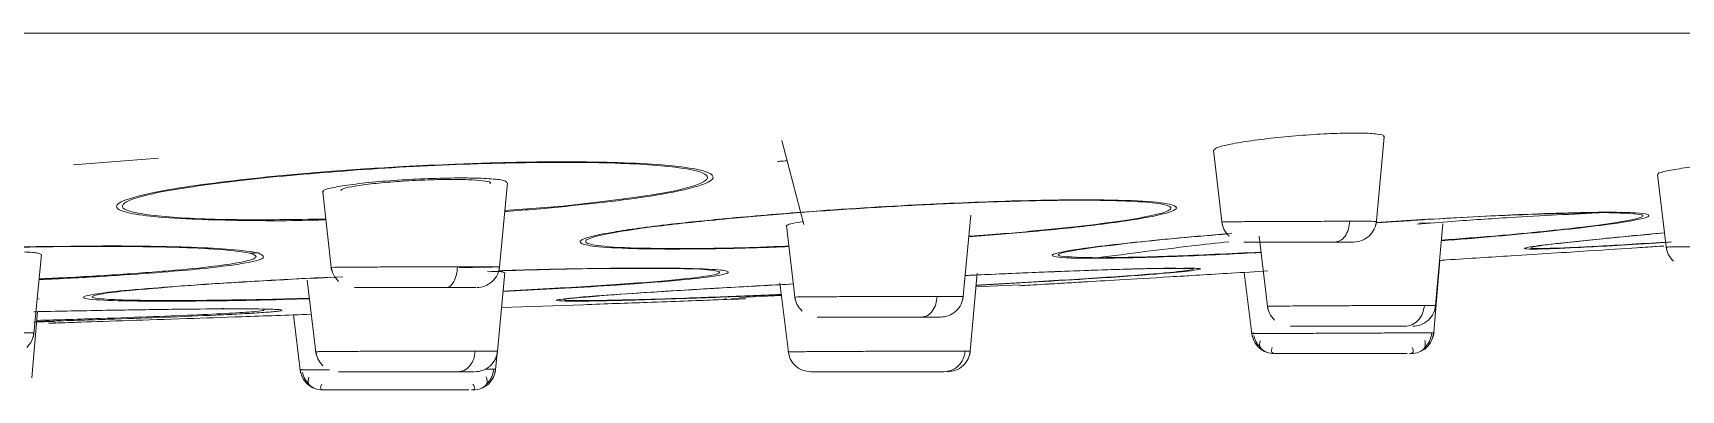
# Model space of a CAD drawing. Extents: x 2239 to 2659, y -1043 to -449.
# Drawn here: x 2368.81 to 2376.06, y -604.56 to -602.99 of the extents above; entities that cross this region are included whole.
import ezdxf

# ---------------------------------------------------------------- set-up
doc = ezdxf.new("R2010")
doc.units = 0
doc.header["$LTSCALE"] = 7
doc.header["$MEASUREMENT"] = 0
doc.layers.get('0').update_dxf_attribs({"color": 2, "linetype": 'CONTINUOUS'})

msp = doc.modelspace()

# ---------------------------------------------------------------- linework, layer by layer
at = {"color": 8, "linetype": 'Continuous', "lineweight": 15}
for p, q in [((2384.0733, -602.9948), (2362.2509, -602.9948)), ((2371.137, -603.7549), (2370.883, -603.7741)), ((2373.2087, -604.0883), (2372.9555, -604.1025)), ((2373.225, -604.0887), (2372.9555, -604.1035)), ((2371.1467, -604.1166), (2370.8747, -604.1305)), ((2371.1277, -604.1152), (2370.8748, -604.1285))]:
    msp.add_line(p, q, dxfattribs=at)
at = {"color": 7, "linetype": 'Continuous', "lineweight": 15}
for p, q in [((2372.1012, -603.4672), (2372.198, -603.8362)), ((2374.0005, -603.5102), (2374.0386, -603.8366)), ((2374.716, -603.8366), (2374.7521, -603.451)), ((2368.9847, -603.5733), (2369.3576, -603.5445)), ((2370.8575, -604.038), (2370.8946, -603.653)), ((2375.9545, -603.6161), (2375.9939, -603.9467)), ((2370.081, -603.6925), (2370.1203, -604.038)), ((2372.8976, -604.1678), (2372.9323, -603.7951)), ((2372.122, -603.8413), (2372.1604, -604.1678)), ((2374.7169, -603.8277), (2374.9168, -603.8149)), ((2374.7169, -603.829), (2374.8362, -603.8211)), ((2374.9567, -603.8294), (2374.9057, -603.8305)), ((2374.9768, -604.208), (2375.0105, -603.8337)), ((2374.2011, -603.888), (2374.2396, -604.208)), ((2368.8087, -604.3293), (2368.8435, -603.9678)), ((2374.9681, -604.3276), (2374.9973, -603.9936)), ((2370.0131, -604.0811), (2370.052, -604.4092)), ((2370.8491, -604.4092), (2370.8823, -604.0476)), ((2372.0927, -604.0928), (2372.1313, -604.4091)), ((2372.9284, -604.4091), (2372.9602, -604.0502)), ((2372.9549, -604.1095), (2373.1481, -604.1008)), ((2373.9243, -604.0594), (2373.8661, -604.0629)), ((2374.1361, -604.0466), (2374.1706, -604.3276)), ((2368.8314, -604.1642), (2368.8317, -604.1608)), ((2371.8498, -604.1631), (2371.8571, -604.1628)), ((2371.9151, -604.1563), (2372.0995, -604.148)), ((2368.8003, -604.5094), (2368.8264, -604.2192)), ((2369.6377, -604.2053), (2369.8202, -604.2089)), ((2369.9517, -604.2336), (2369.9829, -604.4876)), ((2370.8681, -604.2014), (2371.228, -604.1886)), ((2368.8103, -604.2647), (2368.9013, -604.2622)), ((2368.9866, -604.2664), (2368.8985, -604.2693)), ((2374.1756, -604.3113), (2374.1768, -604.3155)), ((2370.8405, -604.4876), (2370.8481, -604.4011)), ((2372.1313, -604.4091), (2372.1313, -604.4091)), ((2372.9284, -604.4091), (2372.9284, -604.4091)), ((2369.9884, -604.4713), (2369.9896, -604.4755))]:
    msp.add_line(p, q, dxfattribs=at)
for centre, radius, start, end in [((2369.8554, -603.4681), 0.1604, 263.40676, 268.15273), ((2371.1636, -603.5864), 0.1706, 261.01821, 265.43227), ((2371.885, -603.6675), 0.1407, 266.33982, 271.50468), ((2369.7689, -603.3942), 0.5675, 268.92058, 272.93499), ((2373.2203, -603.9415), 0.1472, 265.47969, 271.84762), ((2371.1477, -603.9718), 0.1448, 262.06427, 269.60375)]:
    msp.add_arc(centre, radius, start, end, dxfattribs=at)
for points, knots in [([(2374.7482, -603.4506), (2374.7495, -603.4496), (2374.756, -603.4442), (2374.725, -603.438), (2374.6726, -603.4345), (2374.6025, -603.4339), (2374.5182, -603.4359), (2374.393, -603.4435), (2374.266, -603.4552), (2374.1507, -603.4697), (2374.0617, -603.4851), (2374.0073, -603.4994), (2374.0049, -603.5066), (2374.0038, -603.5098)], [0, 0, 0, 0, 0.02648, 0.133517, 0.239957, 0.273048, 0.378994, 0.484928, 0.591162, 0.697975, 0.805308, 0.91289, 1, 1, 1, 1]), ([(2369.837, -603.6274), (2369.9247, -603.6192), (2370.1126, -603.6017), (2370.399, -603.5831), (2370.693, -603.5691), (2371.0175, -603.5597), (2371.3267, -603.5606), (2371.5686, -603.5722), (2371.7524, -603.5928), (2371.822, -603.6246), (2371.758, -603.6647), (2371.6036, -603.6999), (2371.387, -603.7319), (2371.2283, -603.7483), (2371.15, -603.7565)], [0, 0, 0, 0, 0.071249, 0.152643, 0.208668, 0.286159, 0.395204, 0.467446, 0.548826, 0.672522, 0.756531, 0.859932, 0.930926, 1, 1, 1, 1]), ([(2369.8502, -603.6284), (2370.0053, -603.6147), (2370.3156, -603.5873), (2370.833, -603.5646), (2371.2934, -603.5607), (2371.6299, -603.5783), (2371.7962, -603.6131), (2371.7615, -603.6594), (2371.5422, -603.7104), (2371.272, -603.7401), (2371.137, -603.7549)], [0, 0, 0, 0, 0.124909, 0.249902, 0.374733, 0.499705, 0.624695, 0.749786, 0.874927, 1, 1, 1, 1]), ([(2372.0816, -603.5591), (2372.0848, -603.5589), (2372.095, -603.5581), (2372.1125, -603.5571), (2372.1246, -603.5564)], [0, 0, 0, 0, 0.308028, 1, 1, 1, 1]), ([(2376.6323, -603.541), (2376.6037, -603.5414), (2376.5465, -603.5424), (2376.4276, -603.5496), (2376.3002, -603.5602), (2376.1754, -603.5733), (2376.0674, -603.5876), (2375.9916, -603.6011), (2375.9538, -603.6109), (2375.9584, -603.6144), (2375.9597, -603.6155)], [0, 0, 0, 0, 0.133766, 0.267527, 0.401593, 0.53624, 0.671423, 0.806853, 0.942135, 1, 1, 1, 1]), ([(2370.8912, -603.6527), (2370.8899, -603.6495), (2370.8871, -603.6425), (2370.828, -603.635), (2370.7536, -603.6321), (2370.6652, -603.6314), (2370.5647, -603.6332), (2370.4259, -603.6399), (2370.2942, -603.6502), (2370.1831, -603.663), (2370.1098, -603.6766), (2370.0766, -603.6868), (2370.0838, -603.6912), (2370.0852, -603.692)], [0, 0, 0, 0, 0.087464, 0.194433, 0.301025, 0.334239, 0.44051, 0.546778, 0.65323, 0.760041, 0.867182, 0.974485, 1, 1, 1, 1]), ([(2370.1604, -603.6876), (2370.1625, -603.6846), (2370.1669, -603.6782), (2370.2194, -603.6672), (2370.3004, -603.6565), (2370.4037, -603.6473), (2370.5163, -603.6409), (2370.601, -603.6385), (2370.677, -603.6381), (2370.7447, -603.6396), (2370.8001, -603.6452), (2370.8241, -603.651), (2370.8176, -603.655), (2370.8166, -603.6556)], [0, 0, 0, 0, 0.1005258, 0.2068561, 0.3133732, 0.419812, 0.525946, 0.6316874, 0.6647352, 0.7701417, 0.8755453, 0.9811695, 1, 1, 1, 1]), ([(2375.7169, -603.784), (2375.5801, -603.7907), (2375.3575, -603.8017), (2375.0839, -603.8199), (2374.9472, -603.8302), (2374.8963, -603.834)], [0, 0, 0, 0, 0.500109, 0.813943, 1, 1, 1, 1]), ([(2375.7429, -603.7821), (2375.7386, -603.7825), (2375.7299, -603.7833), (2375.7213, -603.7838), (2375.7169, -603.784)], [0, 0, 0, 0, 0.499954, 1, 1, 1, 1]), ([(2372.1961, -603.8233), (2372.1748, -603.8265), (2372.1306, -603.8333), (2372.1258, -603.8384), (2372.1233, -603.8411)], [0, 0, 0, 0, 0.480387, 1, 1, 1, 1]), ([(2374.0369, -603.8213), (2374.039, -603.8333), (2374.0434, -603.8583), (2374.0603, -603.8773), (2374.069, -603.8871)], [0, 0, 0, 0, 0.481964, 1, 1, 1, 1]), ([(2374.6005, -603.8221), (2374.599, -603.8339), (2374.5959, -603.8583), (2374.5805, -603.8887), (2374.5592, -603.9095), (2374.543, -603.9121), (2374.5351, -603.9134)], [0, 0, 0, 0, 0.241131, 0.499947, 0.75878, 1, 1, 1, 1]), ([(2374.6853, -603.8871), (2374.6941, -603.8773), (2374.711, -603.8583), (2374.7154, -603.8333), (2374.7175, -603.8213)], [0, 0, 0, 0, 0.51804, 1, 1, 1, 1]), ([(2375.5413, -603.9161), (2375.6125, -603.9086), (2375.7323, -603.896), (2375.9121, -603.8795), (2375.9851, -603.8729)], [0, 0, 0, 0, 0.593727, 1, 1, 1, 1]), ([(2375.616, -603.9091), (2375.6511, -603.9053), (2375.7409, -603.8954), (2375.8927, -603.8816), (2375.9851, -603.8732)], [0, 0, 0, 0, 0.391459, 1, 1, 1, 1]), ([(2367.7217, -603.9761), (2367.853, -603.9686), (2368.1157, -603.9538), (2368.5606, -603.9383), (2368.8348, -603.9346), (2368.9719, -603.9327)], [0, 0, 0, 0, 0.33313, 0.666515, 1, 1, 1, 1]), ([(2367.775, -603.9717), (2367.7877, -603.9709), (2367.8691, -603.9653), (2368.0995, -603.9544), (2368.4163, -603.9421), (2368.7057, -603.9344), (2368.8423, -603.9333), (2368.8861, -603.9329)], [0, 0, 0, 0, 0.039917, 0.256026, 0.611969, 0.875551, 1, 1, 1, 1]), ([(2368.8396, -603.968), (2368.8383, -603.9659), (2368.8352, -603.9612), (2368.7723, -603.9562), (2368.6928, -603.9543), (2368.5982, -603.9539), (2368.4907, -603.955), (2368.3411, -603.9595), (2368.2033, -603.9665), (2368.1127, -603.9723), (2368.0844, -603.9756), (2368.0822, -603.9758)], [0, 0, 0, 0, 0.112387, 0.251317, 0.390087, 0.433493, 0.572147, 0.710798, 0.849524, 0.988383, 1, 1, 1, 1]), ([(2374.138, -603.9134), (2374.1377, -603.9134), (2374.129, -603.9134), (2374.1458, -603.9134), (2374.1903, -603.9134), (2374.2676, -603.9134), (2374.3601, -603.9134), (2374.457, -603.9134), (2374.5091, -603.9134), (2374.5351, -603.9134)], [0, 0, 0, 0, 0.005477, 0.171382, 0.337326, 0.503237, 0.669046, 0.835105, 1, 1, 1, 1]), ([(2374.5351, -603.9134), (2374.5557, -603.9134), (2374.5971, -603.9134), (2374.6215, -603.9134), (2374.6161, -603.9134), (2374.6153, -603.9134)], [0, 0, 0, 0, 0.461752, 0.927356, 1, 1, 1, 1]), ([(2374.6853, -603.8871), (2374.6748, -603.8949), (2374.6544, -603.9101), (2374.6292, -603.9123), (2374.617, -603.9134)], [0, 0, 0, 0, 0.517972, 1, 1, 1, 1]), ([(2374.9961, -603.9937), (2375.006, -603.9931), (2375.1186, -603.986), (2375.3546, -603.9711), (2375.6571, -603.9518), (2375.8553, -603.939), (2375.9651, -603.9319), (2375.9763, -603.9312), (2375.9822, -603.9308)], [0, 0, 0, 0, 0.017081, 0.193314, 0.442785, 0.671324, 0.825856, 1, 1, 1, 1]), ([(2375.9922, -603.9313), (2375.9943, -603.9433), (2375.9986, -603.9683), (2376.0155, -603.9873), (2376.0243, -603.9971)], [0, 0, 0, 0, 0.481971, 1, 1, 1, 1]), ([(2370.1185, -604.0213), (2370.1206, -604.0333), (2370.125, -604.0583), (2370.1419, -604.0773), (2370.1506, -604.0871)], [0, 0, 0, 0, 0.481971, 1, 1, 1, 1]), ([(2370.6739, -604.0221), (2370.6728, -604.0339), (2370.6704, -604.0583), (2370.6587, -604.0887), (2370.6425, -604.1095), (2370.6301, -604.1121), (2370.6241, -604.1134)], [0, 0, 0, 0, 0.2412776, 0.5000729, 0.7587863, 1, 1, 1, 1]), ([(2370.827, -604.0871), (2370.8358, -604.0773), (2370.8526, -604.0583), (2370.857, -604.0333), (2370.8591, -604.0213)], [0, 0, 0, 0, 0.518029, 1, 1, 1, 1]), ([(2370.8543, -604.0395), (2370.8804, -604.0386), (2371.0103, -604.0343), (2371.2909, -604.0281), (2371.482, -604.0278), (2371.6015, -604.0277)], [0, 0, 0, 0, 0.085981, 0.42813, 1, 1, 1, 1]), ([(2372.9076, -604.0604), (2372.9457, -604.0586), (2373.0877, -604.0521), (2373.3701, -604.0405), (2373.6725, -604.0299), (2373.789, -604.0286), (2373.8346, -604.0281)], [0, 0, 0, 0, 0.089615, 0.334229, 0.739281, 1, 1, 1, 1]), ([(2373.4909, -603.9823), (2373.4866, -603.9828), (2373.4781, -603.9839), (2373.4696, -603.9846), (2373.4653, -603.985)], [0, 0, 0, 0, 0.500026, 1, 1, 1, 1]), ([(2369.3105, -604.118), (2369.3746, -604.1127), (2369.5043, -604.1021), (2369.7785, -604.0856), (2369.9827, -604.0738), (2370.0983, -604.0689), (2370.1038, -604.0687)], [0, 0, 0, 0, 0.3197649, 0.6465065, 0.9831695, 1, 1, 1, 1]), ([(2369.3474, -604.1161), (2369.3706, -604.114), (2369.4533, -604.1067), (2369.659, -604.0931), (2369.914, -604.0781), (2370.0946, -604.0696), (2370.1694, -604.0661)], [0, 0, 0, 0, 0.1264649, 0.4493336, 0.7719379, 1, 1, 1, 1]), ([(2370.827, -604.0871), (2370.8165, -604.095), (2370.7961, -604.1101), (2370.7708, -604.1123), (2370.7587, -604.1134)], [0, 0, 0, 0, 0.517971, 1, 1, 1, 1]), ([(2370.8787, -604.0477), (2370.8774, -604.0463), (2370.8747, -604.0434), (2370.8297, -604.0424), (2370.8054, -604.0419)], [0, 0, 0, 0, 0.4586369, 1, 1, 1, 1]), ([(2370.8541, -604.0402), (2370.905, -604.0385), (2371.0973, -604.0323), (2371.3408, -604.0281), (2371.4754, -604.0291), (2371.5239, -604.0294)], [0, 0, 0, 0, 0.187437, 0.707171, 1, 1, 1, 1]), ([(2371.2069, -604.1568), (2371.2102, -604.1564), (2371.2343, -604.1538), (2371.3519, -604.1452), (2371.5573, -604.1313), (2371.8408, -604.1144), (2372.0527, -604.1029), (2372.1521, -604.0976)], [0, 0, 0, 0, 0.0306743, 0.2250952, 0.5000702, 0.7654505, 1, 1, 1, 1]), ([(2371.2407, -604.1548), (2371.2617, -604.1529), (2371.3191, -604.1476), (2371.4881, -604.136), (2371.7332, -604.1208), (2371.962, -604.1076), (2372.1099, -604.0998), (2372.1521, -604.0976)], [0, 0, 0, 0, 0.144806, 0.396388, 0.647935, 0.899387, 1, 1, 1, 1]), ([(2372.9076, -604.0605), (2372.9681, -604.0577), (2373.1711, -604.0483), (2373.4607, -604.0373), (2373.7053, -604.0295), (2373.772, -604.0296), (2373.7923, -604.0296)], [0, 0, 0, 0, 0.148531, 0.498047, 0.847471, 1, 1, 1, 1]), ([(2373.1483, -604.1052), (2373.1523, -604.105), (2373.1617, -604.1044), (2373.2968, -604.0966), (2373.5278, -604.083), (2373.8087, -604.0663), (2374.0326, -604.0529), (2374.1853, -604.0436), (2374.2394, -604.0403)], [0, 0, 0, 0, 0.1492598, 0.3537831, 0.6055464, 0.7532665, 0.9127848, 1, 1, 1, 1]), ([(2373.459, -604.087), (2373.4109, -604.0898), (2373.271, -604.0981), (2373.2166, -604.1012), (2373.1808, -604.1033)], [0, 0, 0, 0, 0.3431441, 1, 1, 1, 1]), ([(2370.2205, -604.1134), (2370.2292, -604.1134), (2370.2465, -604.1134), (2370.3206, -604.1134), (2370.4169, -604.1134), (2370.5264, -604.1134), (2370.5916, -604.1134), (2370.6241, -604.1134)], [0, 0, 0, 0, 0.200289, 0.400547, 0.600671, 0.80111, 1, 1, 1, 1]), ([(2370.6241, -604.1134), (2370.6523, -604.1134), (2370.7088, -604.1134), (2370.7549, -604.1134), (2370.7549, -604.1134), (2370.7549, -604.1134)], [0, 0, 0, 0, 0.371061, 0.745427, 1, 1, 1, 1]), ([(2371.228, -604.1886), (2371.3254, -604.1851), (2371.5626, -604.1765), (2371.7975, -604.1679), (2371.9351, -604.1628), (2371.9209, -604.1634), (2371.9154, -604.1636)], [0, 0, 0, 0, 0.235559, 0.573687, 0.836121, 1, 1, 1, 1]), ([(2371.9094, -604.1632), (2371.9039, -604.1631), (2371.893, -604.163), (2371.8821, -604.1624), (2371.8767, -604.1621)], [0, 0, 0, 0, 0.500099, 1, 1, 1, 1]), ([(2371.9094, -604.1632), (2371.9148, -604.1632), (2371.9257, -604.1632), (2371.9366, -604.1628), (2371.942, -604.1625)], [0, 0, 0, 0, 0.500064, 1, 1, 1, 1]), ([(2372.1585, -604.1513), (2372.1606, -604.1633), (2372.165, -604.1883), (2372.1819, -604.2073), (2372.1906, -604.2171)], [0, 0, 0, 0, 0.481968, 1, 1, 1, 1]), ([(2372.7849, -604.1521), (2372.7833, -604.1639), (2372.78, -604.1883), (2372.7638, -604.2187), (2372.7414, -604.2395), (2372.7242, -604.2421), (2372.716, -604.2434)], [0, 0, 0, 0, 0.241133, 0.499948, 0.758778, 1, 1, 1, 1]), ([(2372.867, -604.2171), (2372.8758, -604.2073), (2372.8927, -604.1883), (2372.897, -604.1633), (2372.8991, -604.1513)], [0, 0, 0, 0, 0.5180318, 1, 1, 1, 1]), ([(2368.8096, -604.2196), (2368.8227, -604.2193), (2368.8853, -604.2179), (2368.992, -604.2158), (2369.1295, -604.2132), (2369.2579, -604.2111), (2369.3763, -604.2093), (2369.5366, -604.2074), (2369.6314, -604.207), (2369.6986, -604.2068)], [0, 0, 0, 0, 0.0350031, 0.1668341, 0.299173, 0.4329109, 0.5613723, 0.689526, 1, 1, 1, 1]), ([(2368.9014, -604.2692), (2368.8966, -604.2693), (2368.8857, -604.2697), (2369.0117, -604.2655), (2369.2082, -604.2589), (2369.4607, -604.2504), (2369.7302, -604.2413), (2369.9267, -604.2345), (2370.0308, -604.2309)], [0, 0, 0, 0, 0.147817, 0.329547, 0.526999, 0.699184, 0.840516, 1, 1, 1, 1]), ([(2369.6986, -604.2068), (2369.6884, -604.207), (2369.6681, -604.2076), (2369.6479, -604.2061), (2369.6377, -604.2053)], [0, 0, 0, 0, 0.5000118, 1, 1, 1, 1]), ([(2372.259, -604.2434), (2372.2587, -604.2434), (2372.2506, -604.2434), (2372.2731, -604.2434), (2372.3275, -604.2434), (2372.4175, -604.2434), (2372.5228, -604.2434), (2372.6311, -604.2434), (2372.6878, -604.2434), (2372.716, -604.2434)], [0, 0, 0, 0, 0.005435, 0.171361, 0.337328, 0.503265, 0.669097, 0.835185, 1, 1, 1, 1]), ([(2372.716, -604.2434), (2372.7377, -604.2434), (2372.7814, -604.2434), (2372.8055, -604.2434), (2372.799, -604.2434), (2372.7988, -604.2434)], [0, 0, 0, 0, 0.489948, 0.984259, 1, 1, 1, 1]), ([(2372.867, -604.2171), (2372.8565, -604.2249), (2372.8361, -604.2401), (2372.8109, -604.2423), (2372.7987, -604.2434)], [0, 0, 0, 0, 0.51805, 1, 1, 1, 1]), ([(2374.2377, -604.1913), (2374.2398, -604.2033), (2374.2441, -604.2283), (2374.261, -604.2473), (2374.2698, -604.2571)], [0, 0, 0, 0, 0.481968, 1, 1, 1, 1]), ([(2374.8424, -604.2834), (2374.8527, -604.2821), (2374.8742, -604.2795), (2374.9022, -604.2587), (2374.9226, -604.2283), (2374.9267, -604.2039), (2374.9286, -604.1921)], [0, 0, 0, 0, 0.241216, 0.500062, 0.758867, 1, 1, 1, 1]), ([(2374.9462, -604.2571), (2374.955, -604.2473), (2374.9719, -604.2283), (2374.9762, -604.2033), (2374.9783, -604.1913)], [0, 0, 0, 0, 0.518035, 1, 1, 1, 1]), ([(2368.7783, -604.3771), (2368.787, -604.3673), (2368.8039, -604.3483), (2368.8083, -604.3233), (2368.8104, -604.3113)], [0, 0, 0, 0, 0.518023, 1, 1, 1, 1]), ([(2368.8738, -604.2701), (2368.8792, -604.2699), (2368.8901, -604.2696), (2368.901, -604.2688), (2368.9064, -604.2684)], [0, 0, 0, 0, 0.49991, 1, 1, 1, 1]), ([(2374.9694, -604.3121), (2374.9656, -604.3121), (2374.9573, -604.312), (2374.8977, -604.3122), (2374.8241, -604.3126), (2374.7512, -604.3129), (2374.6647, -604.3134), (2374.5691, -604.3138), (2374.4735, -604.3143), (2374.3867, -604.3147), (2374.3138, -604.3151), (2374.2404, -604.3154), (2374.1811, -604.3156), (2374.1729, -604.3156), (2374.1691, -604.3156)], [0, 0, 0, 0, 0.09962, 0.2159016, 0.2806011, 0.3495179, 0.4226502, 0.5000022, 0.5776485, 0.6510124, 0.72008, 0.784851, 0.9009708, 1, 1, 1, 1]), ([(2374.2684, -604.4034), (2374.2567, -604.4022), (2374.2327, -604.3997), (2374.2009, -604.38), (2374.1772, -604.3508), (2374.1718, -604.327), (2374.1691, -604.3155)], [0, 0, 0, 0, 0.240378, 0.498293, 0.757094, 1, 1, 1, 1]), ([(2374.3398, -604.2834), (2374.3391, -604.2834), (2374.3377, -604.2834), (2374.3882, -604.2834), (2374.4691, -604.2834), (2374.5721, -604.2834), (2374.6798, -604.2834), (2374.7789, -604.2834), (2374.8213, -604.2834), (2374.8424, -604.2834)], [0, 0, 0, 0, 0.1432162, 0.2861525, 0.4291254, 0.5720787, 0.7149366, 0.8580152, 1, 1, 1, 1]), ([(2374.9694, -604.3121), (2374.9671, -604.3239), (2374.9624, -604.3483), (2374.9389, -604.3787), (2374.9065, -604.3995), (2374.8817, -604.4021), (2374.8698, -604.4034)], [0, 0, 0, 0, 0.241138, 0.499943, 0.758774, 1, 1, 1, 1]), ([(2374.9462, -604.2571), (2374.9357, -604.2649), (2374.9153, -604.2801), (2374.89, -604.2823), (2374.8779, -604.2834)], [0, 0, 0, 0, 0.517965, 1, 1, 1, 1]), ([(2374.9302, -604.3771), (2374.9347, -604.3724), (2374.9435, -604.3631), (2374.9562, -604.3414), (2374.9595, -604.3232), (2374.9617, -604.3113)], [0, 0, 0, 0, 0.2619471, 0.519209, 1, 1, 1, 1]), ([(2370.0499, -604.3913), (2370.052, -604.4033), (2370.0564, -604.4283), (2370.0733, -604.4473), (2370.0821, -604.4571)], [0, 0, 0, 0, 0.4821356, 1, 1, 1, 1]), ([(2370.8186, -604.4571), (2370.8273, -604.4473), (2370.8442, -604.4283), (2370.8486, -604.4033), (2370.8507, -604.3913)], [0, 0, 0, 0, 0.5178644, 1, 1, 1, 1]), ([(2372.1292, -604.3913), (2372.1314, -604.4031), (2372.1359, -604.4277), (2372.1594, -604.4584), (2372.192, -604.4795), (2372.2168, -604.4821), (2372.2288, -604.4834)], [0, 0, 0, 0, 0.240833, 0.499564, 0.758598, 1, 1, 1, 1]), ([(2372.8303, -604.4834), (2372.8423, -604.4821), (2372.8672, -604.4795), (2372.8997, -604.4584), (2372.9232, -604.4277), (2372.9278, -604.4031), (2372.93, -604.3913)], [0, 0, 0, 0, 0.241402, 0.500439, 0.759167, 1, 1, 1, 1]), ([(2374.1788, -604.3233), (2374.1804, -604.3311), (2374.1832, -604.3451), (2374.1943, -604.3631), (2374.2032, -604.3724), (2374.2076, -604.3771)], [0, 0, 0, 0, 0.376673, 0.685538, 1, 1, 1, 1]), ([(2374.2059, -604.3472), (2374.2039, -604.3581), (2374.2002, -604.3792), (2374.2226, -604.3912), (2374.2335, -604.3971)], [0, 0, 0, 0, 0.51466, 1, 1, 1, 1]), ([(2374.2743, -604.4034), (2374.2673, -604.4023), (2374.2525, -604.3999), (2374.2571, -604.3849), (2374.2595, -604.3771)], [0, 0, 0, 0, 0.476359, 1, 1, 1, 1]), ([(2374.8749, -604.3771), (2374.878, -604.3849), (2374.8838, -604.3999), (2374.8698, -604.4023), (2374.8632, -604.4034)], [0, 0, 0, 0, 0.523703, 1, 1, 1, 1]), ([(2374.9047, -604.3971), (2374.9153, -604.3911), (2374.9372, -604.3788), (2374.9325, -604.3572), (2374.9301, -604.346)], [0, 0, 0, 0, 0.485383, 1, 1, 1, 1]), ([(2370.7523, -604.3921), (2370.7506, -604.4039), (2370.747, -604.4283), (2370.7293, -604.4587), (2370.7048, -604.4795), (2370.6862, -604.4821), (2370.6772, -604.4834)], [0, 0, 0, 0, 0.241282, 0.500065, 0.75879, 1, 1, 1, 1]), ([(2370.8186, -604.4571), (2370.808, -604.465), (2370.7877, -604.4801), (2370.7624, -604.4823), (2370.7502, -604.4834)], [0, 0, 0, 0, 0.517968, 1, 1, 1, 1]), ([(2372.9082, -604.3921), (2372.906, -604.4039), (2372.9015, -604.4283), (2372.8793, -604.4587), (2372.8486, -604.4795), (2372.8253, -604.4821), (2372.814, -604.4834)], [0, 0, 0, 0, 0.241276, 0.500064, 0.758795, 1, 1, 1, 1]), ([(2374.2684, -604.4034), (2374.2729, -604.4034), (2374.2819, -604.4034), (2374.3511, -604.4034), (2374.4508, -604.4034), (2374.569, -604.4034), (2374.688, -604.4034), (2374.7854, -604.4034), (2374.8433, -604.4034), (2374.8512, -604.4034), (2374.8527, -604.4034)], [0, 0, 0, 0, 0.1371173, 0.2754957, 0.4136059, 0.5517538, 0.6898824, 0.8279179, 0.9661777, 1, 1, 1, 1]), ([(2370.0807, -604.5634), (2370.0691, -604.5622), (2370.045, -604.5597), (2370.0132, -604.54), (2369.9895, -604.5108), (2369.9841, -604.487), (2369.9814, -604.4755)], [0, 0, 0, 0, 0.240376, 0.498289, 0.757091, 1, 1, 1, 1]), ([(2369.9925, -604.4865), (2369.9939, -604.4931), (2369.9966, -604.5061), (2370.0071, -604.5231), (2370.016, -604.5324), (2370.0205, -604.5371)], [0, 0, 0, 0, 0.342518, 0.668297, 1, 1, 1, 1]), ([(2370.0203, -604.5072), (2370.0177, -604.5181), (2370.0128, -604.5393), (2370.035, -604.5512), (2370.0458, -604.5571)], [0, 0, 0, 0, 0.5139735, 1, 1, 1, 1]), ([(2370.1508, -604.4834), (2370.1506, -604.4834), (2370.1452, -604.4834), (2370.1775, -604.4834), (2370.2469, -604.4834), (2370.3529, -604.4834), (2370.4717, -604.4834), (2370.5897, -604.4834), (2370.6481, -604.4834), (2370.6772, -604.4834)], [0, 0, 0, 0, 0.005416, 0.171351, 0.337329, 0.503291, 0.669142, 0.835257, 1, 1, 1, 1]), ([(2370.6772, -604.4834), (2370.7003, -604.4834), (2370.7434, -604.4834), (2370.7466, -604.4834), (2370.748, -604.4834)], [0, 0, 0, 0, 0.538851, 1, 1, 1, 1]), ([(2370.8418, -604.4721), (2370.8395, -604.4839), (2370.8348, -604.5083), (2370.8113, -604.5387), (2370.7789, -604.5595), (2370.7542, -604.5621), (2370.7422, -604.5634)], [0, 0, 0, 0, 0.241142, 0.499949, 0.75878, 1, 1, 1, 1]), ([(2370.7772, -604.5571), (2370.7877, -604.5511), (2370.8093, -604.5389), (2370.8033, -604.5171), (2370.8002, -604.506)], [0, 0, 0, 0, 0.486047, 1, 1, 1, 1]), ([(2370.802, -604.5371), (2370.8065, -604.5324), (2370.8153, -604.5231), (2370.8281, -604.5014), (2370.8314, -604.4832), (2370.8335, -604.4713)], [0, 0, 0, 0, 0.261949, 0.519217, 1, 1, 1, 1]), ([(2372.814, -604.4834), (2372.797, -604.4834), (2372.763, -604.4834), (2372.665, -604.4834), (2372.549, -604.4834), (2372.4296, -604.4834), (2372.3246, -604.4834), (2372.2549, -604.4834), (2372.2239, -604.4834), (2372.2307, -604.4834), (2372.2315, -604.4834)], [0, 0, 0, 0, 0.139214, 0.279729, 0.420005, 0.560363, 0.700748, 0.841089, 0.981684, 1, 1, 1, 1]), ([(2370.0872, -604.5634), (2370.0806, -604.5623), (2370.0668, -604.56), (2370.0732, -604.5449), (2370.0766, -604.5371)], [0, 0, 0, 0, 0.4778017, 1, 1, 1, 1]), ([(2370.0807, -604.5634), (2370.0856, -604.5634), (2370.0956, -604.5634), (2370.1717, -604.5634), (2370.2814, -604.5634), (2370.4114, -604.5634), (2370.5422, -604.5634), (2370.6494, -604.5634), (2370.7131, -604.5634), (2370.7217, -604.5634), (2370.7235, -604.5634)], [0, 0, 0, 0, 0.137081, 0.275464, 0.413582, 0.551735, 0.689873, 0.827921, 0.966194, 1, 1, 1, 1]), ([(2370.7422, -604.5371), (2370.7463, -604.5449), (2370.7541, -604.56), (2370.7412, -604.5623), (2370.735, -604.5634)], [0, 0, 0, 0, 0.522287, 1, 1, 1, 1])]:
    msp.add_open_spline(points, degree=3, knots=knots, dxfattribs=at)
at = {"color": 8, "linetype": 'Continuous', "lineweight": 15}
for points, knots in [([(2370.095, -603.8153), (2370.0845, -603.8157), (2369.9399, -603.821), (2369.7341, -603.819), (2369.4853, -603.8132), (2369.3127, -603.8008), (2369.206, -603.783), (2369.1604, -603.7592), (2369.1992, -603.7265), (2369.3614, -603.6886), (2369.5925, -603.6539), (2369.7566, -603.6361), (2369.837, -603.6274)], [0, 0, 0, 0, 0.010416, 0.143466, 0.231895, 0.337799, 0.441827, 0.526567, 0.651923, 0.806237, 0.90508, 1, 1, 1, 1]), ([(2370.0946, -603.8123), (2369.958, -603.8142), (2369.6631, -603.8184), (2369.343, -603.8023), (2369.1748, -603.7707), (2369.2137, -603.7263), (2369.4379, -603.6754), (2369.7128, -603.6441), (2369.8502, -603.6284)], [0, 0, 0, 0, 0.147132, 0.317573, 0.488166, 0.658774, 0.829468, 1, 1, 1, 1]), ([(2371.876, -603.8079), (2371.9939, -603.7978), (2372.27, -603.774), (2372.7425, -603.7457), (2373.1585, -603.7302), (2373.4788, -603.7263), (2373.7057, -603.732), (2373.8273, -603.747), (2373.8501, -603.7691), (2373.7614, -603.7987), (2373.5317, -603.8338), (2373.2345, -603.8658), (2373.0206, -603.8822), (2372.9235, -603.8897)], [0, 0, 0, 0, 0.088424, 0.206934, 0.312289, 0.38633, 0.47989, 0.570275, 0.639426, 0.736515, 0.844796, 0.929493, 1, 1, 1, 1]), ([(2371.8886, -603.8081), (2371.9795, -603.8002), (2372.1612, -603.7843), (2372.4637, -603.7637), (2372.7672, -603.7468), (2373.0583, -603.7351), (2373.3197, -603.7292), (2373.5378, -603.7295), (2373.6989, -603.7361), (2373.7971, -603.7483), (2373.8249, -603.7656), (2373.7797, -603.7867), (2373.6668, -603.8105), (2373.4921, -603.8356), (2373.2615, -603.8602), (2373.0658, -603.8781), (2372.9457, -603.8864), (2372.9236, -603.8879)], [0, 0, 0, 0, 0.070284, 0.140587, 0.210889, 0.281152, 0.351418, 0.421671, 0.491961, 0.56227, 0.632553, 0.702882, 0.773242, 0.843588, 0.913915, 0.984209, 1, 1, 1, 1]), ([(2371.15, -603.7565), (2371.0659, -603.7646), (2370.9803, -603.7728), (2370.8842, -603.7787), (2370.8825, -603.7788)], [0, 0, 0, 0, 0.982353, 1, 1, 1, 1]), ([(2372.1328, -603.933), (2372.1083, -603.934), (2371.987, -603.9392), (2371.7349, -603.9445), (2371.4508, -603.9445), (2371.2735, -603.9342), (2371.1972, -603.9174), (2371.2257, -603.8955), (2371.366, -603.8666), (2371.5755, -603.8375), (2371.7839, -603.817), (2371.876, -603.8079)], [0, 0, 0, 0, 0.024705, 0.122435, 0.281972, 0.406902, 0.506857, 0.652588, 0.751934, 0.890373, 1, 1, 1, 1]), ([(2372.1326, -603.9309), (2372.0888, -603.9327), (2371.9131, -603.94), (2371.6503, -603.9431), (2371.3908, -603.9394), (2371.2438, -603.9256), (2371.2237, -603.9033), (2371.333, -603.8745), (2371.5546, -603.8414), (2371.7773, -603.8192), (2371.8886, -603.8081)], [0, 0, 0, 0, 0.045217, 0.181636, 0.318065, 0.454391, 0.590775, 0.727186, 0.863644, 1, 1, 1, 1]), ([(2374.8362, -603.8211), (2374.8694, -603.8188), (2375.0701, -603.8053), (2375.4114, -603.7894), (2375.6151, -603.7858), (2375.7169, -603.784)], [0, 0, 0, 0, 0.0903979, 0.5452803, 1, 1, 1, 1]), ([(2374.9168, -603.8149), (2375.0538, -603.8073), (2375.28, -603.7948), (2375.5591, -603.7842), (2375.6779, -603.7828), (2375.7429, -603.7821)], [0, 0, 0, 0, 0.410033, 0.677074, 1, 1, 1, 1]), ([(2375.7429, -603.7821), (2375.7856, -603.7826), (2375.8637, -603.7836), (2375.923, -603.7915), (2375.9183, -603.8066), (2375.786, -603.8304), (2375.5785, -603.8556), (2375.3648, -603.8773), (2375.1695, -603.8949), (2375.0425, -603.9045), (2375.0038, -603.9074)], [0, 0, 0, 0, 0.123335, 0.225959, 0.386087, 0.586796, 0.711384, 0.831851, 0.948792, 1, 1, 1, 1]), ([(2375.7169, -603.784), (2375.7834, -603.7856), (2375.9164, -603.7889), (2375.8773, -603.8128), (2375.6478, -603.8466), (2375.3322, -603.8799), (2375.0871, -603.8987), (2375.0041, -603.905)], [0, 0, 0, 0, 0.221543, 0.443187, 0.664854, 0.886524, 1, 1, 1, 1]), ([(2373.4653, -603.985), (2373.4227, -603.9845), (2373.3447, -603.9837), (2373.2854, -603.9766), (2373.2897, -603.963), (2373.4187, -603.9413), (2373.6237, -603.9174), (2373.834, -603.8961), (2374, -603.8818), (2374.0816, -603.8747)], [0, 0, 0, 0, 0.130463, 0.238798, 0.407004, 0.616667, 0.748078, 0.87612, 1, 1, 1, 1]), ([(2373.4909, -603.9823), (2373.4244, -603.9808), (2373.2914, -603.9779), (2373.3299, -603.9563), (2373.5619, -603.9246), (2373.8338, -603.8959), (2374.0281, -603.8804), (2374.0621, -603.8777)], [0, 0, 0, 0, 0.237287, 0.474681, 0.712101, 0.949523, 1, 1, 1, 1]), ([(2374.6005, -603.8221), (2374.5687, -603.8221), (2374.5055, -603.8222), (2374.3831, -603.8225), (2374.2715, -603.8229), (2374.1711, -603.8234), (2374.1008, -603.824), (2374.0624, -603.8244), (2374.0408, -603.8247), (2374.042, -603.8248), (2374.0427, -603.8249)], [0, 0, 0, 0, 0.149723, 0.296992, 0.469728, 0.577397, 0.73209, 0.843722, 0.900044, 1, 1, 1, 1]), ([(2374.7165, -603.8226), (2374.7158, -603.8225), (2374.7135, -603.8223), (2374.6782, -603.8221), (2374.6251, -603.8221), (2374.6005, -603.8221)], [0, 0, 0, 0, 0.205587, 0.633332, 1, 1, 1, 1]), ([(2368.8861, -603.9329), (2368.9633, -603.9319), (2369.2014, -603.9288), (2369.4732, -603.934), (2369.6993, -603.9453), (2369.7634, -603.9555), (2369.7979, -603.961)], [0, 0, 0, 0, 0.16947, 0.522643, 0.742779, 1, 1, 1, 1]), ([(2368.9719, -603.9327), (2369.0977, -603.9326), (2369.3496, -603.9324), (2369.6284, -603.9428), (2369.7149, -603.9554), (2369.7582, -603.9617)], [0, 0, 0, 0, 0.333019, 0.666462, 1, 1, 1, 1]), ([(2374.0688, -603.9121), (2374.0144, -603.918), (2373.8217, -603.9392), (2373.6291, -603.9643), (2373.4909, -603.9823)], [0, 0, 0, 0, 0.282281, 1, 1, 1, 1]), ([(2376.016, -603.9129), (2375.9925, -603.9145), (2375.8218, -603.9261), (2375.6, -603.9382), (2375.4209, -603.9452), (2375.352, -603.9434), (2375.3851, -603.9341), (2375.4959, -603.9213), (2375.5413, -603.9161)], [0, 0, 0, 0, 0.038812, 0.281365, 0.471533, 0.62386, 0.846006, 1, 1, 1, 1]), ([(2375.9899, -603.9134), (2375.9322, -603.9172), (2375.7577, -603.9286), (2375.5527, -603.939), (2375.4006, -603.9435), (2375.3853, -603.9371), (2375.4607, -603.9251), (2375.5779, -603.913), (2375.616, -603.9091)], [0, 0, 0, 0, 0.099289, 0.300387, 0.501284, 0.702228, 0.903198, 1, 1, 1, 1]), ([(2376.6049, -603.9321), (2376.581, -603.9321), (2376.5292, -603.9321), (2376.4348, -603.9323), (2376.3468, -603.9326), (2376.273, -603.9329), (2376.1977, -603.9334), (2376.1267, -603.9338), (2376.0678, -603.9342), (2376.0246, -603.9347), (2376.0016, -603.9351), (2375.9893, -603.9353), (2375.9938, -603.9353), (2375.9945, -603.9353)], [0, 0, 0, 0, 0.125384, 0.271546, 0.352815, 0.439338, 0.531124, 0.628165, 0.725883, 0.818174, 0.905021, 0.986417, 1, 1, 1, 1]), ([(2369.7979, -603.961), (2369.8155, -603.9706), (2369.8456, -603.9869), (2369.6877, -604.0163), (2369.4596, -604.0403), (2369.1814, -604.0601), (2368.9844, -604.0717), (2368.8626, -604.0769), (2368.8329, -604.0781)], [0, 0, 0, 0, 0.261706, 0.447781, 0.680182, 0.819601, 0.955998, 1, 1, 1, 1]), ([(2369.7582, -603.9617), (2369.7733, -603.9671), (2369.8037, -603.9781), (2369.7524, -603.9974), (2369.6309, -604.0175), (2369.442, -604.0375), (2369.1934, -604.0558), (2368.9837, -604.0687), (2368.8557, -604.074), (2368.8332, -604.0749)], [0, 0, 0, 0, 0.160929, 0.321887, 0.482908, 0.643944, 0.80486, 0.96563, 1, 1, 1, 1]), ([(2370.674, -604.0221), (2370.637, -604.0221), (2370.5612, -604.0221), (2370.4501, -604.0225), (2370.3574, -604.0228), (2370.2834, -604.0231), (2370.2171, -604.0235), (2370.1643, -604.024), (2370.133, -604.0244), (2370.1164, -604.0244), (2370.1214, -604.0246), (2370.1226, -604.0246)], [0, 0, 0, 0, 0.156303, 0.320724, 0.41798, 0.526744, 0.639169, 0.751631, 0.864125, 0.96566, 1, 1, 1, 1]), ([(2370.8574, -604.0229), (2370.8571, -604.0228), (2370.8564, -604.0226), (2370.8307, -604.0222), (2370.7744, -604.0221), (2370.7057, -604.0221), (2370.674, -604.0221)], [0, 0, 0, 0, 0.158141, 0.352272, 0.701148, 1, 1, 1, 1]), ([(2370.6817, -604.0247), (2370.6843, -604.0247), (2370.7124, -604.0246), (2370.7576, -604.0243), (2370.8054, -604.0239), (2370.8216, -604.0237), (2370.8269, -604.0236)], [0, 0, 0, 0, 0.0377, 0.409896, 0.804, 1, 1, 1, 1]), ([(2371.6015, -604.0277), (2371.6746, -604.029), (2371.8073, -604.0316), (2371.8868, -604.0436), (2371.8414, -604.0601), (2371.6547, -604.0814), (2371.4212, -604.1001), (2371.2242, -604.1119), (2371.1467, -604.1166)], [0, 0, 0, 0, 0.1795589, 0.3261573, 0.5468385, 0.7033369, 0.8833351, 1, 1, 1, 1]), ([(2373.8707, -604.0275), (2373.8984, -604.028), (2373.9674, -604.0293), (2373.9204, -604.0388), (2373.7485, -604.0545), (2373.5165, -604.0711), (2373.309, -604.0836), (2373.225, -604.0887)], [0, 0, 0, 0, 0.1748299, 0.4340685, 0.6167872, 0.8447818, 1, 1, 1, 1]), ([(2374.2096, -603.9591), (2374.1021, -603.9645), (2373.9054, -603.9745), (2373.6507, -603.983), (2373.531, -603.9843), (2373.4653, -603.985)], [0, 0, 0, 0, 0.35209, 0.644485, 1, 1, 1, 1]), ([(2374.2094, -603.9575), (2374.0729, -603.9642), (2373.7777, -603.9787), (2373.5912, -603.9811), (2373.4909, -603.9823)], [0, 0, 0, 0, 0.462332, 1, 1, 1, 1]), ([(2371.5239, -604.0294), (2371.5658, -604.0294), (2371.7035, -604.0294), (2371.8174, -604.037), (2371.8444, -604.0514), (2371.7255, -604.0709), (2371.4875, -604.0932), (2371.2476, -604.1079), (2371.1277, -604.1152)], [0, 0, 0, 0, 0.080337, 0.264173, 0.448102, 0.632071, 0.816142, 1, 1, 1, 1]), ([(2373.7923, -604.0296), (2373.8253, -604.0293), (2373.9171, -604.0282), (2373.921, -604.0348), (2373.8079, -604.0479), (2373.5682, -604.0665), (2373.3285, -604.081), (2373.2087, -604.0883)], [0, 0, 0, 0, 0.123365, 0.342517, 0.561667, 0.780937, 1, 1, 1, 1]), ([(2370.0227, -604.1621), (2369.9724, -604.1637), (2369.795, -604.1692), (2369.5102, -604.1732), (2369.2208, -604.1735), (2369.0613, -604.1669), (2369.0061, -604.1556), (2369.0805, -604.1403), (2369.1981, -604.1265), (2369.2915, -604.1194), (2369.3105, -604.118)], [0, 0, 0, 0, 0.056856, 0.200502, 0.378786, 0.537267, 0.662135, 0.844019, 0.968383, 1, 1, 1, 1]), ([(2370.0225, -604.1604), (2369.9741, -604.1617), (2369.8216, -604.1659), (2369.5949, -604.1695), (2369.3608, -604.1708), (2369.1888, -604.1682), (2369.0838, -604.1622), (2369.0533, -604.1529), (2369.1043, -604.1405), (2369.2022, -604.128), (2369.3075, -604.1194), (2369.3474, -604.1161)], [0, 0, 0, 0, 0.057578, 0.181477, 0.30533, 0.429211, 0.553072, 0.676841, 0.800693, 0.924632, 1, 1, 1, 1]), ([(2372.0991, -604.1447), (2372.0843, -604.1453), (2371.9417, -604.1515), (2371.6675, -604.1617), (2371.3515, -604.1714), (2371.1672, -604.1738), (2371.1046, -604.1714), (2371.1094, -604.1661), (2371.1717, -604.1602), (2371.2069, -604.1568)], [0, 0, 0, 0, 0.019766, 0.191084, 0.405736, 0.592272, 0.736588, 0.850817, 1, 1, 1, 1]), ([(2372.0989, -604.1434), (2372.0511, -604.1455), (2371.8989, -604.1519), (2371.6723, -604.1601), (2371.4372, -604.1673), (2371.2648, -604.1709), (2371.1582, -604.1709), (2371.1313, -604.167), (2371.1609, -604.1614), (2371.2223, -604.1563), (2371.2407, -604.1548)], [0, 0, 0, 0, 0.066502, 0.211854, 0.357164, 0.502477, 0.647771, 0.79297, 0.938262, 1, 1, 1, 1]), ([(2372.7849, -604.1521), (2372.7514, -604.1521), (2372.6844, -604.1521), (2372.5527, -604.1526), (2372.4313, -604.1529), (2372.3241, -604.1534), (2372.2451, -604.1539), (2372.1959, -604.1544), (2372.1646, -604.1546), (2372.1639, -604.1549), (2372.1635, -604.155)], [0, 0, 0, 0, 0.146966, 0.293523, 0.458638, 0.56339, 0.70123, 0.815067, 0.885671, 1, 1, 1, 1]), ([(2372.8973, -604.1525), (2372.8973, -604.1524), (2372.8975, -604.1522), (2372.8648, -604.1521), (2372.8101, -604.1521), (2372.7849, -604.1521)], [0, 0, 0, 0, 0.159137, 0.612018, 1, 1, 1, 1]), ([(2369.6986, -604.2068), (2369.7274, -604.2068), (2369.7855, -604.207), (2369.8423, -604.208), (2369.8798, -604.2095), (2369.8998, -604.2113), (2369.9044, -604.2137), (2369.8924, -604.2164), (2369.8596, -604.22), (2369.7989, -604.2245), (2369.7101, -604.2295), (2369.581, -604.2358), (2369.4051, -604.2433), (2369.2071, -604.2505), (2369.0489, -604.2558), (2368.9339, -604.2594), (2368.8564, -604.2617), (2368.8225, -604.2627)], [0, 0, 0, 0, 0.0671492, 0.1351315, 0.1912207, 0.2474674, 0.3062075, 0.3642418, 0.4220011, 0.5058179, 0.5794625, 0.6420374, 0.7650539, 0.8632983, 0.9111437, 0.9611942, 1, 1, 1, 1]), ([(2369.8202, -604.2089), (2369.8248, -604.2118), (2369.8339, -604.2176), (2369.5554, -604.2328), (2369.1988, -604.2464), (2368.9182, -604.2549), (2368.823, -604.2577)], [0, 0, 0, 0, 0.284574, 0.569274, 0.853708, 1, 1, 1, 1]), ([(2374.9287, -604.1921), (2374.9063, -604.1921), (2374.8578, -604.1921), (2374.7611, -604.1922), (2374.6677, -604.1926), (2374.5873, -604.1929), (2374.503, -604.1934), (2374.4211, -604.1938), (2374.3501, -604.1943), (2374.2952, -604.1947), (2374.2602, -604.1951), (2374.2387, -604.1953), (2374.2425, -604.1954), (2374.2441, -604.1954)], [0, 0, 0, 0, 0.119606, 0.259129, 0.336737, 0.419383, 0.507071, 0.599801, 0.693021, 0.781078, 0.863966, 0.941679, 1, 1, 1, 1]), ([(2374.9755, -604.1925), (2374.9771, -604.1924), (2374.9803, -604.1922), (2374.9461, -604.1921), (2374.9287, -604.1921)], [0, 0, 0, 0, 0.490525, 1, 1, 1, 1]), ([(2368.8067, -604.313), (2368.8078, -604.313), (2368.8142, -604.3128), (2368.807, -604.3126), (2368.7807, -604.3122), (2368.7185, -604.312), (2368.6444, -604.3121), (2368.6102, -604.3121)], [0, 0, 0, 0, 0.040387, 0.229704, 0.40741, 0.72666, 1, 1, 1, 1]), ([(2370.7523, -604.3921), (2370.722, -604.3921), (2370.6564, -604.3921), (2370.5421, -604.3922), (2370.4377, -604.3926), (2370.3513, -604.3929), (2370.2648, -604.3934), (2370.1851, -604.3938), (2370.1206, -604.3943), (2370.0769, -604.3947), (2370.0534, -604.3951), (2370.0521, -604.3952), (2370.0516, -604.3953)], [0, 0, 0, 0, 0.128955, 0.279473, 0.363226, 0.452435, 0.547102, 0.647228, 0.747739, 0.842703, 0.932112, 1, 1, 1, 1]), ([(2370.8483, -604.3926), (2370.8491, -604.3926), (2370.8569, -604.3924), (2370.8287, -604.3922), (2370.7778, -604.3921), (2370.7523, -604.3921)], [0, 0, 0, 0, 0.049239, 0.525026, 1, 1, 1, 1]), ([(2372.9082, -604.3921), (2372.891, -604.3921), (2372.8538, -604.3921), (2372.7631, -604.3922), (2372.6693, -604.3926), (2372.5849, -604.3929), (2372.4925, -604.3934), (2372.3983, -604.3938), (2372.3116, -604.3943), (2372.24, -604.3947), (2372.1871, -604.3951), (2372.1411, -604.3954), (2372.1349, -604.3955), (2372.131, -604.3955)], [0, 0, 0, 0, 0.111234, 0.241153, 0.313473, 0.390516, 0.472289, 0.558792, 0.645642, 0.727681, 0.804902, 0.877294, 1, 1, 1, 1]), ([(2372.9287, -604.3922), (2372.9291, -604.3922), (2372.9358, -604.3922), (2372.9216, -604.3921), (2372.9082, -604.3921)], [0, 0, 0, 0, 0.061117, 1, 1, 1, 1]), ([(2370.1112, -604.475), (2370.0996, -604.475), (2370.0498, -604.4752), (2369.9974, -604.4755), (2369.9867, -604.4755), (2369.9814, -604.4755)], [0, 0, 0, 0, 0.131955, 0.566795, 1, 1, 1, 1]), ([(2370.8419, -604.4721), (2370.8395, -604.4721), (2370.8362, -604.4721), (2370.8023, -604.4723), (2370.7936, -604.4723)], [0, 0, 0, 0, 0.742873, 1, 1, 1, 1])]:
    msp.add_open_spline(points, degree=3, knots=knots, dxfattribs=at)

doc.saveas('drawing.dxf')
